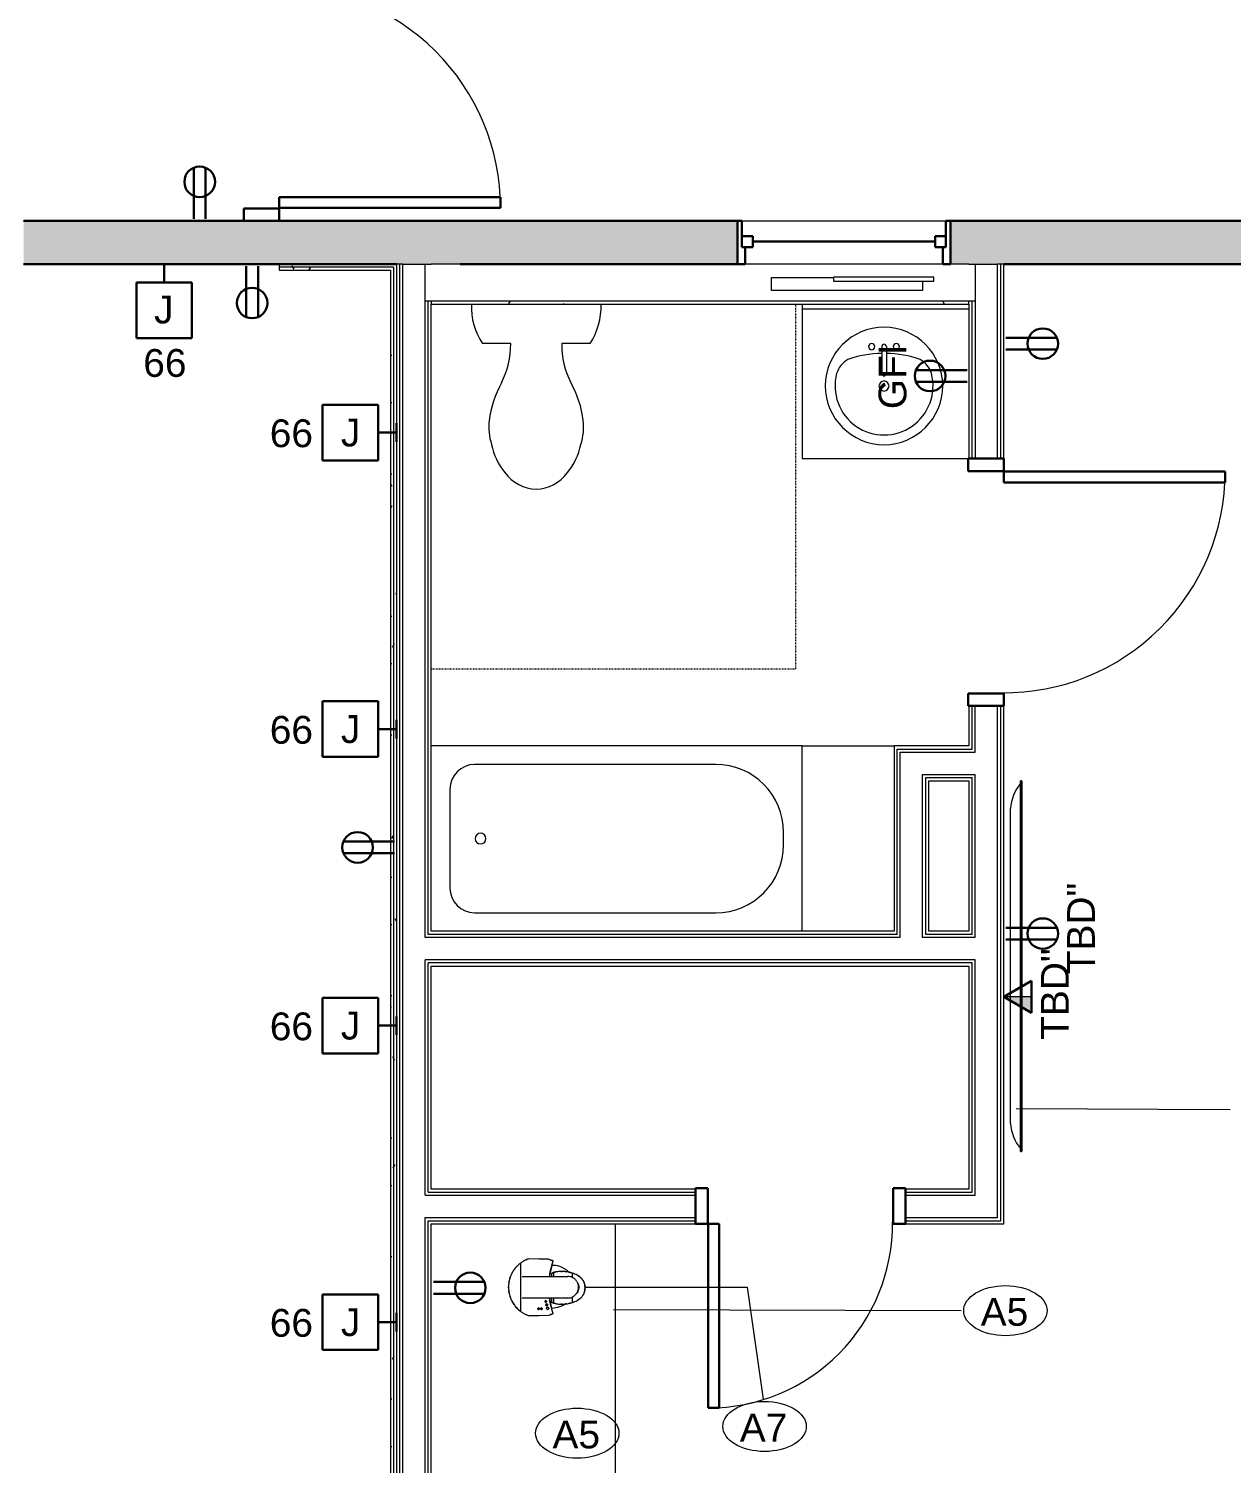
# Model space of a CAD drawing. Header units: inches. Extents: x -4688 to 1542, y -3558 to 978.
# Drawn here: x 782.9 to 977.5, y 162.4 to 394.6 of the extents above; entities that cross this region are included whole.
import ezdxf

# ---------------------------------------------------------------- set-up
doc = ezdxf.new("R2010")
doc.units = ezdxf.units.IN
doc.header["$MEASUREMENT"] = 0
doc.linetypes.add('Dash 1_8_', pattern=[0.25, 0.125, -0.125])
for name, color, linetype, lineweight in [('A-ANNO-NOTE', 131, 'Continuous', 40), ('A-DETL', 90, 'Continuous', 9), ('A-DOOR', 31, 'Continuous', 18), ('A-DOOR-FRAM', 31, 'Continuous', 30), ('A-GLAZ', 151, 'Continuous', 18), ('A-WALL', 113, 'Continuous', 18), ('A-WALL-PATT', 111, 'Continuous', 18), ('I-WALL', 2, 'Continuous', 18), ('P-SANR-FIXT', 6, 'Continuous', 9), ('Q-CASE', 31, 'Continuous', 9), ('Q-SPCQ', 91, 'Continuous', 9), ('Q-SPCQ-IDEN', 132, 'Continuous', 9)]:
    doc.layers.add(name, color=color, linetype=linetype, lineweight=lineweight)
doc.styles.add('Arial', font='arial.ttf', dxfattribs={"height": 4.5})
doc.styles.add('Swis721 Lt BT', font='swissl.ttf', dxfattribs={"height": 4.5})
pattern_1 = [(0, (0, 0), (15.36, 3.84), [0.634, -10.886, 0.634, -10.886, -61.44]), (0, (0, 0), (15.36, 3.84), [-23.04, 0.634, -22.406, 0.634, -10.886, -26.88]), (0, (0, 0), (15.36, 3.84), [-57.6, 0.634, -7.046, 0.634, -18.566]), (120, (5.76, 1.92), (-11.005538, 11.38215), [0.634, -10.886, 0.634, -10.886, -61.44]), (120, (5.76, 1.92), (-11.005538, 11.38215), [-23.04, 0.634, -22.406, 0.634, -10.886, -26.88]), (120, (5.76, 1.92), (-11.005538, 11.38215), [-57.6, 0.634, -7.046, 0.634, -18.566]), (240, (7.68, 9.6), (-4.354462, -15.22215), [0.634, -10.886, 0.634, -10.886, -61.44]), (240, (7.68, 9.6), (-4.354462, -15.22215), [-23.04, 0.634, -22.406, 0.634, -10.886, -26.88]), (240, (7.68, 9.6), (-4.354462, -15.22215), [-57.6, 0.634, -7.046, 0.634, -18.566])]

# ---------------------------------------------------------------- blocks, each defined once
blk = doc.blocks.new('Double Hung - 2_ 10_5_ x 48_-6653151-1st Floor Power _ Signal')
at = {"layer": 'A-GLAZ', "color": 8, "lineweight": 30}
for p, q in [((-16, 3.5), (-17.25, 3.5)), ((-16, 3.5), (-16, 0.75)), ((16, 3.5), (17.25, 3.5)), ((16, 0.75), (16, 3.5)), ((-16.5, 0.75), (-14.75, 0.75)), ((-16.5, -1), (-16.5, 0.75)), ((-16.5, 0.75), (-16, 0.75)), ((-16.5, 0.75), (-16.5, -3.5)), ((-14.75, -1), (-14.75, 0.75)), ((14.75, -1), (14.75, 0.75)), ((16.5, 0.75), (14.75, 0.75)), ((16, 0.75), (16.5, 0.75)), ((16.5, -1), (16.5, 0.75)), ((16.5, 0.75), (16.5, -3.5)), ((-16.5, -1), (-14.75, -1)), ((-14.75, -0.125), (14.75, -0.125)), ((16.5, -1), (14.75, -1)), ((-17.25, -3.5), (-16.5, -3.5)), ((17.25, -3.5), (16.5, -3.5))]:
    blk.add_line(p, q, dxfattribs=at)
blk = doc.blocks.new('Vanity Counter Top w Round Sink Hole - 24_ Depth-7683043-1st Floor Power _ Signal')
at = {"layer": 'Q-CASE'}
for p, q in [((-52.26, 0), (-52.26, -25)), ((-52.26, -0.75), (-25.26, -0.75)), ((-52.26, -25), (-25.26, -25))]:
    blk.add_line(p, q, dxfattribs=at)
blk = doc.blocks.new('ADA SINK - 19_ x 19_-7618995-1st Floor Power _ Signal')
at = {"layer": 'P-SANR-FIXT'}
for p, q in [((3.43, -9.73), (3.43, -5.36)), ((4.18, -9.73), (4.18, -5.36))]:
    blk.add_line(p, q, dxfattribs=at)
for centre, radius, start, end in [((3.81, -3.35), 9.5, 90, 270), ((3.81, -3.35), 9.5, 270, 90), ((3.81, -3.35), 7.93, 345.3071, 194.6929), ((3.81, -3.35), 0.812, 0, 180), ((3.81, -3.35), 0.812, 180, 0), ((0.05, -4.11), 4.12, 197.8096, 239.2073), ((3.81, -5.36), 0.375, 0, 180), ((7.56, -4.11), 4.12, 300.7927, 342.1904), ((3.81, 9.17), 17.81, 250.7914, 268.7933), ((1.81, -9.73), 0.5, 0, 180), ((3.81, 9.17), 17.81, 271.2067, 289.2086), ((5.81, -9.73), 0.5, 0, 180), ((1.81, -9.73), 0.5, 180, 0), ((3.81, -9.73), 0.375, 180, 0), ((5.81, -9.73), 0.5, 180, 0)]:
    blk.add_arc(centre, radius, start, end, dxfattribs=at)
blk = doc.blocks.new('Single Flush - D2 2_6_ X 8_-8252949-1st Floor Power _ Signal')
at = {"layer": 'A-DOOR', "lineweight": 30}
for p, q in [((13.15625, 32.625), (13.15625, 2.8125)), ((14.90625, 32.625), (13.15625, 32.625)), ((14.90625, 2.8125), (14.90625, 32.625)), ((13.15625, 2.8125), (14.90625, 2.8125))]:
    blk.add_line(p, q, dxfattribs=at)
at = {"layer": 'A-DOOR', "lineweight": 9}
blk.add_arc((14.90625, 2.8125), 29.8125, 90, 180.5, dxfattribs=at)
at = {"layer": 'A-DOOR-FRAM'}
for p, q in [((-17, -2.9375), (-17, 2.8125)), ((-17, 2.8125), (-15, 2.8125)), ((-15, -2.9375), (-15, 2.8125)), ((15.000004, -2.9375), (15.000004, 2.8125)), ((15.000004, 2.8125), (17.000004, 2.8125)), ((17.000004, -2.9375), (17.000004, 2.8125)), ((-17, -2.9375), (-15, -2.9375)), ((15.000004, -2.9375), (17.000004, -2.9375))]:
    blk.add_line(p, q, dxfattribs=at)
blk = doc.blocks.new('A-Flat_Screen_TV - OLED 65B6P 65_-4747238-1st Floor Power _ Signal')
at = {"layer": 'Q-SPCQ'}
for p, q in [((-30, 0.19), (30, 0.19)), ((-30, 0.19), (-30, 0)), ((30, 0), (-30, 0)), ((-29.94, 0), (-29.94, -0.06)), ((-25.5, 1.81), (25.5, 1.81)), ((29.94, -0.06), (29.94, 0)), ((30, 0), (30, 0.19)), ((29.94, -0.06), (-29.94, -0.06))]:
    blk.add_line(p, q, dxfattribs=at)
for centre, start, end in [((-24.9, -5.58), 94.6372, 128.9656), ((24.9, -5.58), 51.0344, 85.3628)]:
    blk.add_arc(centre, 7.41, start, end, dxfattribs=at)
blk = doc.blocks.new('Desk72 - Desk-7240560-1st Floor Power _ Signal')
at = {"layer": 'Q-CASE'}
for p, q in [((2247.02, 835.94), (2247.02, 806.12)), ((2247.02, 806.12), (2334.29, 806.12))]:
    blk.add_line(p, q, dxfattribs=at)
blk = doc.blocks.new('Mirror48 - Mirror-7339561-1st Floor Power _ Signal')
at = {"layer": 'Q-SPCQ'}
for p, q in [((-969.77, -1004.94), (-994.34, -1004.94)), ((-994.34, -1004.94), (-994.34, -1006.43)), ((-969.77, -1006.94), (-969.77, -1004.94)), ((-979.84, -1006.94), (-969.77, -1006.94))]:
    blk.add_line(p, q, dxfattribs=at)
blk = doc.blocks.new('Single Flush - D2 3_ X 8_-8252885-1st Floor Power _ Signal')
at = {"layer": 'A-DOOR', "lineweight": 30}
for p, q in [((16.15625, -2.8125), (17.90625, -2.8125)), ((16.15625, -38.625), (16.15625, -2.8125)), ((17.90625, -2.8125), (17.90625, -38.625)), ((17.90625, -38.625), (16.15625, -38.625))]:
    blk.add_line(p, q, dxfattribs=at)
at = {"layer": 'A-DOOR', "lineweight": 9}
blk.add_arc((17.90625, -2.8125), 35.8125, 179.5, 270, dxfattribs=at)
at = {"layer": 'A-DOOR-FRAM'}
for p, q in [((-20, 2.9375), (-20, -2.8125)), ((-20, 2.9375), (-18, 2.9375)), ((-18, 2.9375), (-18, -2.8125)), ((18.000004, 2.9375), (18.000004, -2.8125)), ((18.000004, 2.9375), (20.000004, 2.9375)), ((20.000004, 2.9375), (20.000004, -2.8125)), ((-20, -2.8125), (-18, -2.8125)), ((18.000004, -2.8125), (20.000004, -2.8125))]:
    blk.add_line(p, q, dxfattribs=at)
blk = doc.blocks.new('Keurig_Coffee_Maker_18764 - Keurig_Coffee_Maker_18764-V79-1st Floor Power _ Signal')
at = {"layer": 'Q-SPCQ'}
for p, q in [((-0.61, 4.75), (-0.53, 4.77)), ((-0.53, 4.77), (-0.61, 4.75)), ((-0.61, 4.75), (-0.53, 4.77)), ((-0.53, 4.77), (-0.61, 4.75)), ((-0.61, 4.75), (-0.53, 4.77)), ((-0.53, 4.77), (-0.61, 4.75)), ((-0.61, 4.75), (-0.6, 4.72)), ((-0.61, 4.75), (-0.6, 4.72)), ((-0.61, 4.75), (-0.6, 4.72)), ((-0.6, 4.72), (-0.52, 4.74)), ((-0.52, 4.74), (-0.6, 4.72)), ((-0.6, 4.72), (-0.52, 4.74)), ((-0.52, 4.74), (-0.6, 4.72)), ((-0.6, 4.72), (-0.52, 4.74)), ((-0.52, 4.74), (-0.6, 4.72)), ((-0.52, 4.74), (-0.53, 4.77)), ((-0.52, 4.74), (-0.53, 4.77)), ((-0.52, 4.74), (-0.53, 4.77)), ((-0.51, 4.78), (-0.43, 4.8)), ((-0.51, 4.78), (-0.51, 4.75)), ((-0.43, 4.77), (-0.51, 4.75)), ((-0.43, 4.8), (-0.36, 4.82)), ((-0.43, 4.77), (-0.43, 4.8)), ((-0.35, 4.79), (-0.43, 4.77)), ((-0.36, 4.82), (-0.35, 4.79)), ((-0.31, 4.83), (-0.11, 4.85)), ((-0.31, 4.83), (-0.3, 4.8)), ((-0.11, 4.82), (-0.3, 4.8)), ((-0.11, 4.85), (-0.11, 4.82)), ((-0.04, 4.86), (0.03, 4.85)), ((-0.04, 4.86), (-0.04, 4.82)), ((0.03, 4.82), (-0.04, 4.82)), ((0.03, 4.85), (0.13, 4.85)), ((0.13, 4.85), (0.03, 4.85)), ((0.03, 4.82), (0.03, 4.85)), ((0.03, 4.82), (0.12, 4.82)), ((0.12, 4.82), (0.03, 4.82)), ((0.13, 4.85), (0.12, 4.82)), ((0.2, 4.81), (0.12, 4.82)), ((0.13, 4.85), (0.2, 4.84)), ((0.2, 4.84), (0.2, 4.81)), ((0.27, 4.8), (0.28, 4.83)), ((0.3, 4.8), (0.27, 4.8)), ((0.28, 4.83), (0.44, 4.8)), ((0.43, 4.77), (0.34, 4.79)), ((0.49, 4.75), (0.43, 4.77)), ((0.44, 4.8), (0.5, 4.78)), ((0.44, 4.8), (0.44, 4.8)), ((0.44, 4.8), (0.44, 4.8)), ((0.45, 4.8), (0.44, 4.77)), ((0.47, 4.79), (0.46, 4.76)), ((0.52, 4.75), (0.46, 4.76)), ((0.46, 4.76), (0.49, 4.75)), ((0.5, 4.78), (0.47, 4.79)), ((0.47, 4.79), (0.52, 4.78)), ((0.49, 4.75), (0.5, 4.78)), ((0.5, 4.78), (0.49, 4.75)), ((0.5, 4.78), (0.49, 4.75)), ((0.49, 4.75), (0.49, 4.75)), ((0.5, 4.75), (0.51, 4.78)), ((0.5, 4.78), (0.5, 4.78)), ((0.52, 4.78), (0.52, 4.75)), ((0.58, 4.76), (0.57, 4.73)), ((0.64, 4.7), (0.57, 4.73)), ((0.58, 4.76), (0.65, 4.73)), ((0.64, 4.7), (0.65, 4.73)), ((0.71, 4.71), (0.7, 4.68)), ((0.74, 4.66), (0.7, 4.68)), ((0.7, 4.68), (0.74, 4.66)), ((0.75, 4.69), (0.71, 4.71)), ((0.71, 4.71), (0.76, 4.68)), ((0.89, 4.58), (0.74, 4.66)), ((0.76, 4.68), (0.9, 4.61)), ((-1.56, 3.82), (-2.29, 3.82)), ((-1.75, -4.31), (-1.75, 3.08)), ((0.91, 4.61), (0.89, 4.58)), ((0.9, 4.61), (0.89, 4.58)), ((2.47, 3.82), (1.56, 3.82)), ((1.75, 3.08), (1.75, -4.31)), ((-2.38, 0.79), (-1.75, 0.79)), ((-2.24, 0.47), (-1.75, 0.47)), ((1.75, 0.79), (2.56, 0.79)), ((1.75, 0.47), (2.42, 0.47)), ((-3.9, -4.57), (3.9, -4.57)), ((0, -6.52), (-0.05, -6.52)), ((0, -6.52), (-0.05, -6.52)), ((2.55, -5.79), (2.53, -5.79))]:
    blk.add_line(p, q, dxfattribs=at)
at = {"layer": 'Q-SPCQ', "flags": 128}
for points in [[(-4.52, -0.02), (-4.56, -1.59), (-4.6, -3.21)], [(4.6, -3.21), (4.56, -1.59), (4.52, -0.02)]]:
    blk.add_lwpolyline(points, dxfattribs=at)
at = {"layer": 'Q-SPCQ'}
for centre, radius, start, end in [((-0.11, 0.74), 3.42, 133.2151, 162.0251), ((-0.11, 0.74), 3.42, 17.9749, 33.9816), ((0, 12.51), 12.51, 252.7803, 257.1927), ((-0.11, 0.74), 3.42, 162.0251, 183.9632), ((0, 12.51), 12.51, 253.7595, 261.925), ((0, 12.51), 12.51, 259.0261, 261.9487), ((0, 12.51), 12.51, 278.0789, 285.4279), ((-1.51, 0.29), 4.88, 2.0734, 17.9749), ((3.4, -0.17), 0.187, 90, 270), ((3.4, -0.17), 0.187, 270, 90), ((2.3, -0.48), 0.125, 90, 270), ((2.3, -0.48), 0.125, 270, 90), ((2.84, -0.34), 0.156, 90, 270), ((2.84, -0.34), 0.156, 270, 90), ((3.48, -1.19), 0.125, 90, 270), ((3.48, -1.64), 0.125, 90, 270), ((3.48, -1.19), 0.125, 270, 90), ((3.48, -1.64), 0.125, 270, 90), ((-0.02, -1.68), 4.83, 219.3983, 221.0457), ((-0.02, -1.68), 4.83, 228.1639, 230.5343), ((-0.02, -1.68), 4.83, 239.6592, 240.0724)]:
    blk.add_arc(centre, radius, start, end, dxfattribs=at)
for points, knots in [([(2.14, 4.62), (2.07, 4.77), (1.89, 5.05), (1.52, 5.4), (1.09, 5.67), (0.61, 5.84), (0.09, 5.9), (-0.42, 5.84), (-0.91, 5.67), (-1.27, 5.44), (-1.52, 5.22), (-1.75, 4.98), (-1.88, 4.77), (-1.96, 4.62)], [0, 0, 0, 0, 0.1, 0.2, 0.3, 0.4, 0.5, 0.6, 0.7, 0.8, 0.85, 0.9, 1, 1, 1, 1]), ([(-1.9, 4.72), (-1.84, 4.83), (-1.7, 5.03), (-1.51, 5.23), (-1.4, 5.33), (-1.37, 5.35)], [0, 0, 0, 0, 0.3333333, 0.6666667, 0.7485665, 0.7485665, 0.7485665, 0.7485665]), ([(1.75, 3.08), (1.75, 3.18), (1.73, 3.38), (1.66, 3.67), (1.55, 3.9), (1.45, 4.07), (1.36, 4.19), (1.26, 4.3), (1.14, 4.4), (1.02, 4.5), (0.9, 4.58), (0.76, 4.65), (0.62, 4.72), (0.47, 4.77), (0.3, 4.8), (0.12, 4.83), (-0.08, 4.83), (-0.28, 4.81), (-0.47, 4.77), (-0.65, 4.7), (-0.83, 4.62), (-0.99, 4.52), (-1.15, 4.4), (-1.28, 4.27), (-1.4, 4.13), (-1.51, 3.97), (-1.62, 3.75), (-1.72, 3.46), (-1.75, 3.21), (-1.75, 3.08)], [0, 0, 0, 0, 0.055556, 0.111111, 0.166667, 0.194444, 0.222222, 0.25, 0.277778, 0.305556, 0.333333, 0.361111, 0.388889, 0.416667, 0.444444, 0.479167, 0.513889, 0.548611, 0.583333, 0.618056, 0.652778, 0.6875, 0.722222, 0.756944, 0.791667, 0.826389, 0.861111, 0.930556, 1, 1, 1, 1]), ([(-0.84, 5.68), (-0.81, 5.69), (-0.71, 5.73), (-0.61, 5.77), (-0.54, 5.79)], [0.1340386, 0.1340386, 0.1340386, 0.1340386, 0.1666667, 0.256932, 0.256932, 0.256932, 0.256932]), ([(-0.38, 5.83), (-0.37, 5.83), (-0.07, 5.89), (0.25, 5.88), (0.55, 5.83), (0.57, 5.83)], [0.3167664, 0.3167664, 0.3167664, 0.3167664, 0.3333333, 0.6666667, 0.6830273, 0.6830273, 0.6830273, 0.6830273]), ([(0.72, 5.79), (0.8, 5.77), (0.9, 5.74), (1, 5.69), (1.02, 5.68)], [0.7426327, 0.7426327, 0.7426327, 0.7426327, 0.8333333, 0.8657703, 0.8657703, 0.8657703, 0.8657703]), ([(1.56, 5.35), (1.58, 5.33), (1.69, 5.23), (1.89, 5.03), (2.02, 4.83), (2.09, 4.72)], [0.2509667, 0.2509667, 0.2509667, 0.2509667, 0.3333333, 0.6666667, 1, 1, 1, 1]), ([(-2.54, 2.59), (-2.54, 2.6), (-2.53, 2.69), (-2.52, 2.78), (-2.51, 2.86)], [0.38887206, 0.38887206, 0.38887206, 0.38887206, 0.4, 0.46606846, 0.46606846, 0.46606846, 0.46606846]), ([(2.39, 4.05), (2.4, 4.03), (2.42, 3.98), (2.43, 3.94), (2.44, 3.93)], [0.17849533, 0.17849533, 0.17849533, 0.17849533, 0.2, 0.21629659, 0.21629659, 0.21629659, 0.21629659]), ([(2.56, 3.52), (2.58, 3.45), (2.6, 3.36), (2.62, 3.27), (2.62, 3.26)], [0.3370694, 0.3370694, 0.3370694, 0.3370694, 0.4, 0.41654848, 0.41654848, 0.41654848, 0.41654848]), ([(-1.75, 0.12), (-1.82, 0.13), (-2.22, 0.19), (-2.62, 0.27), (-2.94, 0.35)], [0.7961311, 0.7961311, 0.7961311, 0.7961311, 0.8333333, 1, 1, 1, 1]), ([(-2.33, 0.67), (-2.34, 0.68), (-2.34, 0.7), (-2.36, 0.74), (-2.38, 0.79), (-2.39, 0.83), (-2.4, 0.85)], [0.8338778, 0.8338778, 0.8338778, 0.8338778, 0.8611111, 0.8888889, 0.9444444, 1, 1, 1, 1]), ([(-2.38, 0.79), (-2.37, 0.77), (-2.36, 0.73), (-2.34, 0.68), (-2.32, 0.65), (-2.31, 0.62), (-2.3, 0.6), (-2.29, 0.58), (-2.28, 0.56), (-2.27, 0.54), (-2.26, 0.52), (-2.26, 0.51), (-2.25, 0.49), (-2.24, 0.48), (-2.24, 0.47), (-2.24, 0.47), (-2.24, 0.47)], [0, 0, 0, 0, 0.0555556, 0.1111111, 0.1388889, 0.1666667, 0.1944444, 0.2222222, 0.25, 0.2777778, 0.3055556, 0.3333333, 0.3611111, 0.3888889, 0.4444444, 0.4737946, 0.4737946, 0.4737946, 0.4737946]), ([(2.94, 0.35), (2.62, 0.27), (2.22, 0.19), (1.82, 0.13), (1.75, 0.12)], [0, 0, 0, 0, 0.1666667, 0.2038782, 0.2038782, 0.2038782, 0.2038782]), ([(1.86, 0.14), (1.93, 0.15), (2.29, 0.21), (2.65, 0.28), (2.94, 0.35)], [0.8149744, 0.8149744, 0.8149744, 0.8149744, 0.85, 1, 1, 1, 1]), ([(2.42, 0.47), (2.42, 0.47), (2.42, 0.47), (2.43, 0.48), (2.43, 0.49), (2.44, 0.51), (2.45, 0.53), (2.46, 0.55), (2.47, 0.57), (2.48, 0.58), (2.48, 0.6), (2.49, 0.62), (2.51, 0.66), (2.53, 0.72), (2.55, 0.76), (2.56, 0.79)], [0.5262054, 0.5262054, 0.5262054, 0.5262054, 0.5555556, 0.6111111, 0.6388889, 0.6666667, 0.7083333, 0.75, 0.7708333, 0.78125, 0.7916667, 0.8333333, 0.875, 0.9166667, 1, 1, 1, 1]), ([(2.58, 0.85), (2.58, 0.83), (2.56, 0.79), (2.54, 0.74), (2.53, 0.7), (2.52, 0.68), (2.52, 0.67)], [0, 0, 0, 0, 0.0555556, 0.1111111, 0.1388889, 0.1661222, 0.1661222, 0.1661222, 0.1661222]), ([(3.33, 0.01), (3.34, 0.01), (3.36, 0.02), (3.38, 0.02), (3.4, 0.02)], [0.8888889, 0.8888889, 0.8888889, 0.8888889, 0.9305556, 1, 1, 1, 1]), ([(3.4, 0.02), (3.41, 0.02), (3.42, 0.02), (3.44, 0.01), (3.44, 0.01)], [0, 0, 0, 0, 0.05555556, 0.07172864, 0.07172864, 0.07172864, 0.07172864]), ([(2.3, -0.6), (2.3, -0.6), (2.28, -0.6), (2.26, -0.6), (2.24, -0.59), (2.23, -0.58), (2.22, -0.57), (2.21, -0.56), (2.19, -0.53), (2.18, -0.5), (2.18, -0.46), (2.19, -0.42), (2.2, -0.4), (2.22, -0.39), (2.23, -0.38), (2.26, -0.36), (2.28, -0.35), (2.3, -0.35)], [0, 0, 0, 0, 0.055556, 0.111111, 0.166667, 0.194444, 0.222222, 0.277778, 0.333333, 0.444444, 0.583333, 0.652778, 0.722222, 0.756944, 0.791667, 0.861111, 1, 1, 1, 1]), ([(2.3, -0.35), (2.31, -0.35), (2.32, -0.36), (2.34, -0.36), (2.35, -0.36), (2.36, -0.37), (2.38, -0.38), (2.39, -0.39), (2.4, -0.4), (2.42, -0.42), (2.43, -0.46), (2.43, -0.5), (2.42, -0.54), (2.4, -0.55), (2.39, -0.57), (2.38, -0.58), (2.35, -0.6), (2.32, -0.6), (2.3, -0.6)], [0, 0, 0, 0, 0.055556, 0.083333, 0.111111, 0.166667, 0.194444, 0.222222, 0.277778, 0.333333, 0.444444, 0.583333, 0.652778, 0.722222, 0.756944, 0.791667, 0.861111, 1, 1, 1, 1]), ([(2.74, -0.45), (2.73, -0.45), (2.72, -0.43), (2.7, -0.4), (2.68, -0.36), (2.69, -0.31), (2.7, -0.26), (2.72, -0.24), (2.73, -0.22), (2.74, -0.21), (2.76, -0.2), (2.77, -0.2), (2.78, -0.19), (2.79, -0.19)], [0.2222222, 0.2222222, 0.2222222, 0.2222222, 0.2777778, 0.3333333, 0.4444444, 0.5833333, 0.6527778, 0.7222222, 0.7569444, 0.7916667, 0.8263889, 0.8611111, 0.8888889, 0.8888889, 0.8888889, 0.8888889]), ([(2.85, -0.18), (2.86, -0.18), (2.87, -0.18), (2.88, -0.18), (2.9, -0.19), (2.92, -0.2), (2.93, -0.21), (2.94, -0.21), (2.94, -0.22)], [0.0134014, 0.0134014, 0.0134014, 0.0134014, 0.0555556, 0.0833333, 0.1111111, 0.1666667, 0.1944444, 0.2222222, 0.2222222, 0.2222222, 0.2222222]), ([(2.98, -0.26), (2.99, -0.27), (3, -0.31), (3, -0.36), (2.98, -0.41), (2.97, -0.43), (2.95, -0.45), (2.94, -0.46), (2.93, -0.47), (2.9, -0.48), (2.87, -0.49), (2.85, -0.49)], [0.3333333, 0.3333333, 0.3333333, 0.3333333, 0.4444444, 0.5833333, 0.6527778, 0.7222222, 0.7569444, 0.7916667, 0.8263889, 0.8611111, 0.9866007, 0.9866007, 0.9866007, 0.9866007]), ([(3.21, -0.14), (3.21, -0.13), (3.22, -0.11), (3.22, -0.09), (3.23, -0.08), (3.23, -0.08)], [0.5555556, 0.5555556, 0.5555556, 0.5555556, 0.5833333, 0.6527778, 0.6666667, 0.6666667, 0.6666667, 0.6666667]), ([(3.27, -0.31), (3.27, -0.3), (3.25, -0.29), (3.23, -0.25), (3.21, -0.21), (3.21, -0.18), (3.21, -0.17)], [0.2222222, 0.2222222, 0.2222222, 0.2222222, 0.2777778, 0.3333333, 0.4444444, 0.4882459, 0.4882459, 0.4882459, 0.4882459]), ([(3.4, -0.36), (3.39, -0.36), (3.37, -0.35), (3.35, -0.35), (3.34, -0.35), (3.33, -0.34)], [0, 0, 0, 0, 0.0555556, 0.0833333, 0.1111111, 0.1111111, 0.1111111, 0.1111111]), ([(3.48, -1.31), (3.47, -1.31), (3.46, -1.31), (3.44, -1.31), (3.42, -1.3), (3.4, -1.28), (3.39, -1.27), (3.37, -1.24), (3.36, -1.21), (3.36, -1.16), (3.37, -1.13), (3.38, -1.11), (3.39, -1.1), (3.41, -1.09), (3.44, -1.07), (3.46, -1.06), (3.48, -1.06)], [0, 0, 0, 0, 0.055556, 0.111111, 0.166667, 0.222222, 0.277778, 0.333333, 0.444444, 0.583333, 0.652778, 0.722222, 0.756944, 0.791667, 0.861111, 1, 1, 1, 1]), ([(3.36, -1.66), (3.36, -1.64), (3.36, -1.61), (3.37, -1.58), (3.39, -1.56), (3.4, -1.54), (3.44, -1.52), (3.46, -1.51), (3.48, -1.51)], [0.4444444, 0.4444444, 0.4444444, 0.4444444, 0.5833333, 0.6527778, 0.7222222, 0.7916667, 0.8611111, 1, 1, 1, 1]), ([(3.48, -1.06), (3.49, -1.06), (3.51, -1.06), (3.53, -1.07), (3.55, -1.08), (3.56, -1.09), (3.58, -1.11), (3.6, -1.13), (3.61, -1.17), (3.61, -1.19), (3.61, -1.21)], [0, 0, 0, 0, 0.0555556, 0.1111111, 0.1666667, 0.2222222, 0.2777778, 0.3333333, 0.4444444, 0.5555556, 0.5555556, 0.5555556, 0.5555556]), ([(3.59, -1.25), (3.59, -1.26), (3.58, -1.27), (3.56, -1.29), (3.53, -1.31), (3.5, -1.31), (3.48, -1.31)], [0.6666667, 0.6666667, 0.6666667, 0.6666667, 0.7222222, 0.7916667, 0.8611111, 1, 1, 1, 1]), ([(3.48, -1.51), (3.49, -1.51), (3.51, -1.51), (3.53, -1.52), (3.55, -1.53), (3.56, -1.54), (3.58, -1.56), (3.6, -1.58), (3.61, -1.61), (3.61, -1.64), (3.61, -1.66)], [0, 0, 0, 0, 0.0555556, 0.1111111, 0.1666667, 0.2222222, 0.2777778, 0.3333333, 0.4444444, 0.5555556, 0.5555556, 0.5555556, 0.5555556]), ([(3.59, -1.7), (3.59, -1.7), (3.58, -1.72), (3.56, -1.73), (3.53, -1.75), (3.5, -1.76), (3.48, -1.76)], [0.6666667, 0.6666667, 0.6666667, 0.6666667, 0.7222222, 0.7916667, 0.8611111, 1, 1, 1, 1]), ([(3.5, -0.01), (3.5, -0.01), (3.51, -0.02), (3.53, -0.03), (3.54, -0.05), (3.57, -0.09), (3.59, -0.14), (3.59, -0.18), (3.58, -0.2)], [0.1737723, 0.1737723, 0.1737723, 0.1737723, 0.1944444, 0.2222222, 0.2777778, 0.3333333, 0.4444444, 0.5555556, 0.5555556, 0.5555556, 0.5555556]), ([(3.58, -0.23), (3.57, -0.24), (3.56, -0.26), (3.55, -0.28), (3.53, -0.3), (3.52, -0.31), (3.52, -0.31)], [0.6069174, 0.6069174, 0.6069174, 0.6069174, 0.6527778, 0.7222222, 0.7569444, 0.7777778, 0.7777778, 0.7777778, 0.7777778]), ([(-4.28, -3.96), (-4.26, -4), (-4.23, -4.06), (-4.2, -4.11), (-4.2, -4.12)], [0.3713401, 0.3713401, 0.3713401, 0.3713401, 0.5, 0.5248828, 0.5248828, 0.5248828, 0.5248828]), ([(-4.2, -4.12), (-4.2, -4.11), (-4.23, -4.06), (-4.26, -4), (-4.28, -3.96)], [0.4751172, 0.4751172, 0.4751172, 0.4751172, 0.5, 0.6286599, 0.6286599, 0.6286599, 0.6286599]), ([(-3.9, -4.57), (-3.77, -4.75), (-3.49, -5.07), (-3.02, -5.49), (-2.6, -5.78), (-2.29, -5.96), (-2.11, -6.05), (-1.94, -6.12), (-1.75, -6.2), (-1.57, -6.27), (-1.44, -6.31), (-1.36, -6.33), (-1.24, -6.36), (-1.07, -6.41), (-0.88, -6.44), (-0.76, -6.46), (-0.68, -6.47), (-0.53, -6.49), (-0.32, -6.51), (-0.14, -6.52), (-0.05, -6.52)], [0, 0, 0, 0, 0.142857, 0.285714, 0.428571, 0.5, 0.535714, 0.571429, 0.625, 0.678571, 0.705357, 0.71875, 0.732143, 0.785714, 0.839286, 0.852679, 0.866071, 0.892857, 0.946429, 1, 1, 1, 1]), ([(3.85, -4.63), (3.84, -4.65), (3.75, -4.77), (3.65, -4.88), (3.56, -4.97)], [0.3739159, 0.3739159, 0.3739159, 0.3739159, 0.4, 0.5097654, 0.5097654, 0.5097654, 0.5097654]), ([(-3.44, -5.1), (-3.43, -5.11), (-3.38, -5.16), (-3.33, -5.21), (-3.29, -5.25)], [0.23427003, 0.23427003, 0.23427003, 0.23427003, 0.25, 0.30481789, 0.30481789, 0.30481789, 0.30481789]), ([(-3.29, -5.25), (-3.33, -5.21), (-3.38, -5.16), (-3.43, -5.11), (-3.44, -5.1)], [0.79638486, 0.79638486, 0.79638486, 0.79638486, 0.83333333, 0.8435005, 0.8435005, 0.8435005, 0.8435005]), ([(-2.72, -5.7), (-2.76, -5.67), (-2.83, -5.62), (-2.89, -5.58), (-2.92, -5.56)], [0.63255371, 0.63255371, 0.63255371, 0.63255371, 0.66666667, 0.68782663, 0.68782663, 0.68782663, 0.68782663]), ([(-2.91, -5.56), (-2.89, -5.58), (-2.82, -5.63), (-2.75, -5.68), (-2.71, -5.7)], [0.46748557, 0.46748557, 0.46748557, 0.46748557, 0.5, 0.54988363, 0.54988363, 0.54988363, 0.54988363]), ([(-2.32, -5.94), (-2.28, -5.96), (-2.2, -6), (-2.13, -6.03), (-2.1, -6.05)], [0.7023309, 0.7023309, 0.7023309, 0.7023309, 0.75, 0.78527969, 0.78527969, 0.78527969, 0.78527969]), ([(-1.45, -6.3), (-1.48, -6.29), (-1.55, -6.27), (-1.62, -6.25), (-1.68, -6.23)], [0.3190358, 0.3190358, 0.3190358, 0.3190358, 0.33333333, 0.37139588, 0.37139588, 0.37139588, 0.37139588]), ([(-0.77, -6.46), (-0.78, -6.46), (-0.84, -6.45), (-0.9, -6.44), (-0.95, -6.43)], [0.1610836, 0.1610836, 0.1610836, 0.1610836, 0.16666667, 0.2032532, 0.2032532, 0.2032532, 0.2032532]), ([(0, -6.52), (0.09, -6.52), (0.26, -6.51), (0.47, -6.49), (0.63, -6.47), (0.76, -6.45), (0.88, -6.43), (1.02, -6.4), (1.17, -6.37), (1.31, -6.33), (1.42, -6.3), (1.53, -6.26), (1.67, -6.21), (1.83, -6.15), (2.04, -6.06), (2.19, -5.98), (2.29, -5.93)], [0, 0, 0, 0, 0.1, 0.2, 0.25, 0.3, 0.35, 0.4, 0.475, 0.55, 0.5875, 0.625, 0.7, 0.775, 0.85, 1, 1, 1, 1]), ([(0.71, -6.46), (0.74, -6.46), (0.79, -6.45), (0.84, -6.44), (0.86, -6.44)], [0.29875922, 0.29875922, 0.29875922, 0.29875922, 0.33333333, 0.3619925, 0.3619925, 0.3619925, 0.3619925]), ([(0.86, -6.44), (0.84, -6.44), (0.79, -6.45), (0.74, -6.46), (0.71, -6.46)], [0.6380075, 0.6380075, 0.6380075, 0.6380075, 0.66666667, 0.70124078, 0.70124078, 0.70124078, 0.70124078]), ([(1.52, -6.26), (1.54, -6.26), (1.57, -6.25), (1.6, -6.23), (1.62, -6.23)], [0.65060949, 0.65060949, 0.65060949, 0.65060949, 0.66666667, 0.69577662, 0.69577662, 0.69577662, 0.69577662]), ([(1.62, -6.23), (1.6, -6.23), (1.57, -6.25), (1.54, -6.26), (1.52, -6.26)], [0.30422338, 0.30422338, 0.30422338, 0.30422338, 0.33333333, 0.34939051, 0.34939051, 0.34939051, 0.34939051]), ([(2.29, -5.93), (2.48, -5.83), (2.67, -5.72), (2.85, -5.59), (2.85, -5.59)], [0, 0, 0, 0, 0.2, 0.2001565, 0.2001565, 0.2001565, 0.2001565]), ([(2.85, -5.59), (2.8, -5.62), (2.62, -5.75), (2.43, -5.85), (2.29, -5.93)], [0.7998435, 0.7998435, 0.7998435, 0.7998435, 0.85, 1, 1, 1, 1]), ([(3.04, -5.45), (3.15, -5.37), (3.27, -5.27), (3.38, -5.16), (3.39, -5.15)], [0.2716855, 0.2716855, 0.2716855, 0.2716855, 0.4, 0.414526, 0.414526, 0.414526, 0.414526]), ([(3.39, -5.15), (3.3, -5.23), (3.18, -5.34), (3.06, -5.44), (3.04, -5.45)], [0.585474, 0.585474, 0.585474, 0.585474, 0.7, 0.7283145, 0.7283145, 0.7283145, 0.7283145])]:
    blk.add_open_spline(points, degree=3, knots=knots, dxfattribs=at)
for points in [[(-1.96, 4.62), (-1.95, 4.63), (-1.93, 4.67), (-1.91, 4.71), (-1.9, 4.72)], [(-1.27, 5.43), (-1.23, 5.46), (-1.19, 5.49), (-1.15, 5.51)], [(-1.15, 5.51), (-1.1, 5.54), (-1.05, 5.57), (-1, 5.6)], [(1.19, 5.6), (1.24, 5.57), (1.28, 5.54), (1.33, 5.51)], [(1.33, 5.51), (1.37, 5.49), (1.41, 5.46), (1.45, 5.43)], [(2.09, 4.72), (2.1, 4.71), (2.12, 4.67), (2.13, 4.63), (2.14, 4.62)], [(-2.29, 3.82), (-2.36, 3.62), (-2.46, 3.2), (-2.56, 2.55), (-2.57, 1.89), (-2.53, 1.46), (-2.49, 1.24)], [(-2.44, 3.26), (-2.42, 3.35), (-2.4, 3.44), (-2.38, 3.53)], [(-1.96, 4.62), (-2.02, 4.49), (-2.14, 4.23), (-2.24, 3.96), (-2.29, 3.82)], [(-2.25, 3.92), (-2.24, 3.97), (-2.22, 4.01), (-2.21, 4.05)], [(2.47, 3.82), (2.43, 3.96), (2.33, 4.23), (2.21, 4.49), (2.14, 4.62)], [(2.68, 1.24), (2.71, 1.46), (2.75, 1.89), (2.74, 2.55), (2.65, 3.2), (2.54, 3.62), (2.47, 3.82)], [(2.69, 2.85), (2.71, 2.77), (2.72, 2.68), (2.73, 2.59)], [(-4.23, 0.74), (-4.29, 0.61), (-4.39, 0.36), (-4.48, 0.11), (-4.52, -0.02)], [(-4.23, 0.74), (-4.27, 0.65), (-4.34, 0.48), (-4.41, 0.31), (-4.44, 0.22)], [(-4.44, 0.22), (-4.41, 0.31), (-4.34, 0.48), (-4.27, 0.65), (-4.23, 0.74)], [(-2.94, 0.35), (-3.15, 0.4), (-3.59, 0.52), (-4.02, 0.66), (-4.23, 0.74)], [(-2.94, 0.35), (-2.58, 0.26), (-2.22, 0.19), (-1.86, 0.14)], [(-2.56, 1.93), (-2.56, 2), (-2.56, 2.07), (-2.56, 2.15)], [(-2.49, 1.24), (-2.48, 1.17), (-2.45, 1.01), (-2.4, 0.86), (-2.38, 0.79)], [(-2.4, 0.85), (-2.42, 0.92), (-2.44, 0.98), (-2.45, 1.05)], [(-1.81, 0.13), (-1.9, 0.14), (-1.98, 0.16), (-2.07, 0.17)], [(2.94, 0.35), (2.59, 0.27), (2.25, 0.2), (1.9, 0.15)], [(2.56, 0.79), (2.59, 0.86), (2.63, 1.01), (2.67, 1.17), (2.68, 1.24)], [(2.64, 1.05), (2.62, 0.98), (2.6, 0.92), (2.58, 0.85)], [(2.74, 2.15), (2.75, 2.08), (2.74, 2), (2.74, 1.93)], [(4.23, 0.74), (4.02, 0.66), (3.59, 0.52), (3.15, 0.4), (2.94, 0.35)], [(4.44, 0.22), (4.41, 0.31), (4.34, 0.48), (4.27, 0.65), (4.23, 0.74)], [(4.52, -0.02), (4.48, 0.11), (4.39, 0.36), (4.29, 0.61), (4.23, 0.74)], [(4.23, 0.74), (4.27, 0.65), (4.34, 0.48), (4.41, 0.31), (4.44, 0.22)], [(3.46, -0.34), (3.44, -0.35), (3.42, -0.36), (3.4, -0.36)], [(3.48, -1.76), (3.47, -1.76), (3.46, -1.76), (3.44, -1.75), (3.42, -1.74), (3.41, -1.74), (3.4, -1.73)], [(-4.6, -3.21), (-4.55, -3.38), (-4.43, -3.69), (-4.19, -4.15), (-4, -4.43), (-3.9, -4.57)], [(-4.47, -3.57), (-4.46, -3.59), (-4.45, -3.61), (-4.44, -3.63)], [(-4.44, -3.63), (-4.45, -3.61), (-4.46, -3.59), (-4.47, -3.57)], [(2.29, -5.93), (2.49, -5.82), (2.89, -5.58), (3.43, -5.13), (3.75, -4.77), (3.9, -4.57)], [(3.57, -4.97), (3.67, -4.86), (3.76, -4.75), (3.85, -4.63)], [(3.9, -4.57), (4, -4.43), (4.19, -4.15), (4.43, -3.69), (4.55, -3.38), (4.6, -3.21)], [(4.45, -3.62), (4.45, -3.61), (4.46, -3.59), (4.47, -3.57)], [(4.47, -3.57), (4.46, -3.59), (4.45, -3.61), (4.45, -3.62)], [(-2.1, -6.05), (-2.18, -6.01), (-2.25, -5.97), (-2.33, -5.93)], [(-1.66, -6.23), (-1.61, -6.25), (-1.55, -6.27), (-1.5, -6.29)], [(-1.5, -6.29), (-1.48, -6.29), (-1.46, -6.3), (-1.45, -6.3)], [(-0.94, -6.43), (-0.89, -6.44), (-0.84, -6.45), (-0.78, -6.46)], [(0, -6.52), (0.03, -6.52), (0.05, -6.52), (0.08, -6.52)], [(0.08, -6.52), (0.05, -6.52), (0.03, -6.52), (0, -6.52)]]:
    blk.add_open_spline(points, degree=3, dxfattribs=at)
blk = doc.blocks.new('P8 - Tub-Rectangular-3D-7623825-1st Floor Power _ Signal')
at = {"layer": 'P-SANR-FIXT'}
for p, q in [((16.28, 32.81), (-43.72, 32.81)), ((16.28, 2.81), (16.28, 32.81)), ((2.28, 29.81), (-36.72, 29.81)), ((-40.72, 25.81), (-40.72, 9.81)), ((13.28, 16.81), (13.28, 18.81)), ((-36.72, 5.81), (2.28, 5.81))]:
    blk.add_line(p, q, dxfattribs=at)
for centre, radius, start, end in [((-36.72, 25.81), 4, 90, 180), ((2.28, 18.81), 11, 360, 90), ((-35.77, 17.81), 0.875, 90, 270), ((-35.77, 17.81), 0.875, 270, 90), ((2.28, 16.81), 11, 270, 0), ((-36.72, 9.81), 4, 180, 270)]:
    blk.add_arc(centre, radius, start, end, dxfattribs=at)
blk = doc.blocks.new('ADA TOILET - Floor Mount 2-V108-1st Floor Power _ Signal')
at = {"layer": 'P-SANR-FIXT', "linetype": 'Dash 1_8_'}
for p, q in [((16.96, 60.94), (-42, 60.94)), ((-42, 60.94), (-42, 1.94))]:
    blk.add_line(p, q, dxfattribs=at)
at = {"layer": 'P-SANR-FIXT'}
for p, q in [((-8.7, 8.31), (-4.13, 8.31)), ((4.13, 8.31), (8.7, 8.31))]:
    blk.add_line(p, q, dxfattribs=at)
for centre, radius, start, end in [((0.18, 25.42), 6.45, 91.5969, 144.1622), ((-0.18, 25.42), 6.45, 35.8378, 88.4031), ((2.68, 22.72), 10.08, 140.0681, 169.0843), ((-2.68, 22.72), 10.08, 10.9157, 39.9319), ((0.88, 21.86), 8.56, 161.1064, 187.2133), ((-0.88, 21.86), 8.56, 352.7867, 18.8936), ((9.41, 22.94), 17.16, 187.2133, 208.7603), ((-9.41, 22.94), 17.16, 331.2397, 352.7867), ((-17.85, 8.46), 13.72, 359.3911, 27.0003), ((17.85, 8.46), 13.72, 152.9997, 180.6089), ((0.69, 2.25), 11.19, 147.1473, 181.5657), ((-0.69, 2.25), 11.19, 358.4343, 32.8527)]:
    blk.add_arc(centre, radius, start, end, dxfattribs=at)
blk = doc.blocks.new('Single Flush - D2 3_ X 8_-8252890-1st Floor Power _ Signal')
at = {"layer": 'A-DOOR', "lineweight": 30}
for p, q in [((16.15625, 38.625), (16.15625, 2.8125)), ((17.90625, 38.625), (16.15625, 38.625)), ((17.90625, 2.8125), (17.90625, 38.625)), ((16.15625, 2.8125), (17.90625, 2.8125))]:
    blk.add_line(p, q, dxfattribs=at)
at = {"layer": 'A-DOOR', "lineweight": 9}
blk.add_arc((17.90625, 2.8125), 35.8125, 90, 180.5, dxfattribs=at)
at = {"layer": 'A-DOOR-FRAM'}
for p, q in [((-20, -2.9375), (-20, 2.8125)), ((-20, 2.8125), (-18, 2.8125)), ((-18, -2.9375), (-18, 2.8125)), ((18.000004, -2.9375), (18.000004, 2.8125)), ((18.000004, 2.8125), (20.000004, 2.8125)), ((20.000004, -2.9375), (20.000004, 2.8125)), ((-20, -2.9375), (-18, -2.9375)), ((18.000004, -2.9375), (20.000004, -2.9375))]:
    blk.add_line(p, q, dxfattribs=at)
blk = doc.blocks.new('Mirror78 - Mirror-8017232-1st Floor Power _ Signal')
at = {"layer": 'Q-SPCQ'}
for p, q in [((-1001.09, -994.03), (-1017.32, -994.03)), ((-1017.32, -994.03), (-1017.32, -994.64)), ((-1017.32, -994.64), (-1001.09, -994.64)), ((-1001.09, -994.64), (-1001.09, -994.03))]:
    blk.add_line(p, q, dxfattribs=at)
blk = doc.blocks.new('Appliance_Specialty Equipment Tag - Standard-3515593-1st Floor Power _ Signal')
at = {"layer": 'Q-SPCQ-IDEN'}
blk.add_ellipse((-0.0499, 0.0037), major_axis=(-0.1406, 0), ratio=0.600473, dxfattribs=at)

msp = doc.modelspace()

# ---------------------------------------------------------------- hatches: boundary and pattern name
at = {"layer": 'A-ANNO-NOTE', "lineweight": 9}
msp.add_hatch(color=256, dxfattribs=at).paths.add_polyline_path([(945.1, 235.31), (945.1, 237.88), (940.64, 237.88), (942.97, 236.54)], flags=0)
at = {"layer": 'A-WALL-PATT', "lineweight": 9}
h = msp.add_hatch(color=7, dxfattribs=at)
h.paths.add_polyline_path([(1087.74, 356.51), (1087.74, 363.51), (932.03, 363.51), (932.03, 356.51), (996.51, 356.51)], flags=0)
h.paths.add_polyline_path([(862.66, 356.51), (897.53, 356.51), (897.53, 363.51), (782.03, 363.51), (782.03, 356.51), (853.17, 356.51)], flags=0)
h.paths.add_polyline_path([(747.53, 356.51), (747.53, 363.51), (654.28, 363.51), (654.28, 356.51)], flags=0)
h.paths.add_polyline_path([(568.19, 356.51), (582.28, 356.51), (582.28, 363.51), (480.78, 363.51), (480.78, 356.51)], flags=0)
h = msp.add_hatch(dxfattribs=at)
h.set_pattern_fill('FP_1', color=256, style=0, pattern_type=2)
h.set_pattern_definition(pattern_1)
h.paths.add_polyline_path([(841.89, 356.01), (842.39, 356.01), (842.39, 356.51), (823.4, 356.51), (823.4, 356.01), (835.89, 356.01)], flags=0)
h = msp.add_hatch(dxfattribs=at)
h.set_pattern_fill('FP_1', color=256, style=0, pattern_type=2)
h.set_pattern_definition(pattern_1)
h.paths.add_polyline_path([(841.39, 355.51), (841.89, 355.51), (841.89, 356.01), (823.4, 356.01), (823.4, 355.51), (835.89, 355.51)], flags=0)
h = msp.add_hatch(dxfattribs=at)
h.set_pattern_fill('FP_1', color=256, style=0, pattern_type=2)
h.set_pattern_definition(pattern_1)
h.paths.add_polyline_path([(841.89, 113.89), (841.89, 355.51), (841.39, 355.51), (841.39, 113.89)], flags=0)
h = msp.add_hatch(dxfattribs=at)
h.set_pattern_fill('FP_1', color=256, style=0, pattern_type=2)
h.set_pattern_definition(pattern_1)
h.paths.add_polyline_path([(842.39, 113.89), (842.39, 356.01), (841.89, 356.01), (841.89, 113.89)], flags=0)
h = msp.add_hatch(dxfattribs=at)
h.set_pattern_fill('FP_1', color=256, style=0, pattern_type=2)
h.set_pattern_definition(pattern_1)
h.paths.add_polyline_path([(935.01, 350.01), (935.01, 350.51), (848.01, 350.51), (848.01, 350.01), (916.2, 350.01)], flags=0)

# ---------------------------------------------------------------- linework, layer by layer
at = {"layer": 'A-ANNO-NOTE', "lineweight": 30}
for p, q in [((809.57, 363.84), (809.57, 372.1)), ((811.49, 363.84), (811.49, 372.1)), ((803.28, 356.51), (806.28, 356.51)), ((804.78, 356.51), (804.78, 353.51)), ((818.05, 356.18), (818.05, 347.92)), ((819.97, 356.18), (819.97, 347.92)), ((809.28, 353.51), (800.28, 353.51)), ((800.28, 353.51), (800.28, 344.51)), ((809.28, 344.51), (809.28, 353.51)), ((800.28, 344.51), (809.28, 344.51)), ((940.96, 344.59), (949.23, 344.59)), ((940.96, 342.67), (949.23, 342.67)), ((934.69, 339.35), (926.42, 339.35)), ((934.69, 337.43), (926.42, 337.43)), ((839.39, 333.73), (830.39, 333.73)), ((830.39, 333.73), (830.39, 324.73)), ((839.39, 324.73), (839.39, 333.73)), ((842.39, 330.73), (842.39, 327.73)), ((842.39, 329.23), (839.39, 329.23)), ((830.39, 324.73), (839.39, 324.73)), ((839.39, 285.73), (830.39, 285.73)), ((830.39, 285.73), (830.39, 276.73)), ((839.39, 276.73), (839.39, 285.73)), ((842.39, 281.23), (839.39, 281.23)), ((842.39, 282.73), (842.39, 279.73)), ((830.39, 276.73), (839.39, 276.73)), ((842.06, 263.05), (833.8, 263.05)), ((842.06, 261.14), (833.8, 261.14)), ((940.96, 249.09), (949.23, 249.09)), ((940.96, 247.17), (949.23, 247.17)), ((940.64, 237.88), (945.1, 240.46)), ((945.1, 240.46), (945.1, 235.31)), ((839.39, 237.73), (830.39, 237.73)), ((830.39, 237.73), (830.39, 228.73)), ((839.39, 228.73), (839.39, 237.73)), ((940.64, 237.88), (945.1, 235.31)), ((842.39, 234.73), (842.39, 231.73)), ((842.39, 233.23), (839.39, 233.23)), ((830.39, 228.73), (839.39, 228.73)), ((848.34, 191.74), (856.6, 191.74)), ((839.39, 189.73), (830.39, 189.73)), ((830.39, 189.73), (830.39, 180.73)), ((839.39, 180.73), (839.39, 189.73)), ((848.34, 189.82), (856.6, 189.82)), ((842.39, 186.73), (842.39, 183.73)), ((842.39, 185.23), (839.39, 185.23)), ((830.39, 180.73), (839.39, 180.73))]:
    msp.add_line(p, q, dxfattribs=at)
at = {"layer": 'A-ANNO-NOTE', "lineweight": 9}
for p, q in [((940.64, 237.88), (945.1, 235.31)), ((945.1, 237.88), (940.64, 237.88)), ((945.1, 235.31), (945.1, 237.88))]:
    msp.add_line(p, q, dxfattribs=at)
at = {"layer": 'A-ANNO-NOTE', "lineweight": 30}
for centre, radius in [((810.53, 369.82), 2.48), ((819.01, 350.2), 2.47), ((946.95, 343.63), 2.47), ((928.71, 338.39), 2.48), ((836.08, 262.09), 2.48), ((946.95, 248.13), 2.47), ((854.32, 190.78), 2.47)]:
    msp.add_circle(centre, radius, dxfattribs=at)
at = {"layer": 'A-DETL'}
msp.add_line((908.01, 278.51), (922.89, 278.51), dxfattribs=at)
at = {"layer": 'A-WALL', "color": 8, "lineweight": 30}
for p, q in [((897.53, 363.51), (782.03, 363.51)), ((897.53, 356.51), (897.53, 363.51)), ((1087.74, 363.51), (932.03, 363.51)), ((932.03, 363.51), (932.03, 356.51)), ((782.03, 356.51), (842.39, 356.51)), ((852.67, 356.51), (897.53, 356.51)), ((940.64, 356.51), (1087.74, 356.51))]:
    msp.add_line(p, q, dxfattribs=at)
at = {"layer": 'A-WALL', "lineweight": 9}
msp.add_line((897.53, 363.51), (932.03, 363.51), dxfattribs=at)
at = {"layer": 'A-WALL'}
for p, q in [((841.89, 356.01), (823.4, 356.01)), ((841.89, 356.01), (841.89, 113.89)), ((843.39, 356.51), (842.39, 356.51)), ((842.89, 113.89), (842.89, 356.51)), ((843.39, 113.89), (843.39, 356.51)), ((847.01, 247.51), (847.01, 356.51)), ((852.67, 356.51), (848.01, 356.51)), ((935.01, 356.51), (932.03, 356.51)), ((936.01, 356.51), (936.01, 325.01)), ((940.64, 356.51), (939.64, 356.51)), ((939.64, 325.01), (939.64, 356.51)), ((940.14, 325.01), (940.14, 356.51)), ((936.01, 350.51), (847.01, 350.51)), ((847.51, 248.01), (847.51, 350.51)), ((848.01, 350.51), (848.01, 350.01)), ((935.01, 350.01), (935.01, 350.51)), ((935.51, 325.01), (935.51, 350.51)), ((935.51, 278.01), (935.51, 285.01)), ((936.01, 277.51), (936.01, 285.01)), ((939.64, 202.16), (939.64, 285.01)), ((940.14, 201.66), (940.14, 285.01)), ((923.39, 278.01), (935.51, 278.01)), ((923.39, 248.01), (923.39, 278.01)), ((923.89, 277.51), (936.01, 277.51)), ((923.89, 247.51), (923.89, 277.51)), ((927.51, 273.88), (936.01, 273.88)), ((927.51, 247.51), (927.51, 273.88)), ((928.01, 273.38), (935.51, 273.38)), ((928.01, 248.01), (928.01, 273.38)), ((935.51, 248.01), (935.51, 273.38)), ((936.01, 247.51), (936.01, 273.88)), ((923.89, 247.51), (847.01, 247.51)), ((923.39, 248.01), (847.51, 248.01)), ((936.01, 247.51), (927.51, 247.51)), ((935.51, 248.01), (928.01, 248.01)), ((936.01, 243.88), (847.01, 243.88)), ((847.01, 205.78), (847.01, 243.88)), ((936.01, 205.78), (936.01, 243.88)), ((935.51, 243.38), (847.51, 243.38)), ((847.51, 206.28), (847.51, 243.38)), ((935.51, 206.28), (935.51, 243.38)), ((847.01, 205.78), (890.73, 205.78)), ((847.51, 206.28), (890.73, 206.28)), ((924.73, 206.28), (935.51, 206.28)), ((924.73, 205.78), (936.01, 205.78)), ((847.01, 113.89), (847.01, 202.16)), ((847.01, 202.16), (890.73, 202.16)), ((924.73, 202.16), (939.64, 202.16)), ((847.51, 113.89), (847.51, 201.66)), ((847.51, 201.66), (890.73, 201.66)), ((924.73, 201.66), (940.14, 201.66))]:
    msp.add_line(p, q, dxfattribs=at)
at = {"layer": 'A-WALL', "color": 55}
for p, q in [((843.39, 356.51), (848.01, 356.51)), ((935.01, 356.51), (939.64, 356.51))]:
    msp.add_line(p, q, dxfattribs=at)
at = {"layer": 'I-WALL'}
for p, q in [((823.4, 356.51), (823.4, 355.51)), ((823.4, 355.51), (841.39, 355.51)), ((841.39, 355.51), (841.39, 113.89)), ((842.39, 356.51), (842.39, 113.89)), ((932.03, 356.51), (897.53, 356.51)), ((940.64, 325.01), (940.64, 356.51)), ((848.01, 248.51), (848.01, 350.01)), ((848.01, 350.01), (935.01, 350.01)), ((935.01, 350.01), (935.01, 325.01)), ((935.01, 325.01), (940.64, 325.01)), ((935.01, 285.01), (935.01, 278.51)), ((940.64, 285.01), (935.01, 285.01)), ((940.64, 201.16), (940.64, 285.01)), ((935.01, 278.51), (922.89, 278.51)), ((922.89, 278.51), (922.89, 248.51)), ((928.51, 272.88), (935.01, 272.88)), ((928.51, 248.51), (928.51, 272.88)), ((935.01, 272.88), (935.01, 248.51)), ((922.89, 248.51), (848.01, 248.51)), ((935.01, 248.51), (928.51, 248.51)), ((848.01, 242.88), (935.01, 242.88)), ((848.01, 206.78), (848.01, 242.88)), ((935.01, 242.88), (935.01, 206.78)), ((890.73, 206.78), (848.01, 206.78)), ((890.73, 201.16), (890.73, 206.78)), ((935.01, 206.78), (924.73, 206.78)), ((924.73, 206.78), (924.73, 201.16)), ((848.01, 113.89), (848.01, 201.16)), ((848.01, 201.16), (890.73, 201.16)), ((924.73, 201.16), (940.64, 201.16))]:
    msp.add_line(p, q, dxfattribs=at)
at = {"layer": 'Q-SPCQ-IDEN'}
for p, q in [((942.64, 219.82), (977.25, 219.64)), ((872.89, 190.89), (899.12, 190.89)), ((899.12, 190.89), (901.72, 172.76)), ((877.51, 187.28), (933.74, 187.1))]:
    msp.add_line(p, q, dxfattribs=at)

# ---------------------------------------------------------------- block references
at = {"layer": 'A-DOOR'}
for name, p, rotation in [('Single Flush - D2 3_ X 8_-8252890-1st Floor Power _ Signal', (820.59, 383.51), 269.9999999999999), ('Single Flush - D2 3_ X 8_-8252885-1st Floor Power _ Signal', (937.83, 305.01), 89.99999999999945), ('Single Flush - D2 2_6_ X 8_-8252949-1st Floor Power _ Signal', (907.73, 203.97), 180)]:
    msp.add_blockref(name, p, dxfattribs=dict(at, rotation=rotation))
at = {"layer": 'A-GLAZ', "rotation": 180}
msp.add_blockref('Double Hung - 2_ 10_5_ x 48_-6653151-1st Floor Power _ Signal', (914.78, 360.01), dxfattribs=at)
at = {"layer": 'P-SANR-FIXT', "rotation": 180}
for name, p in [('ADA TOILET - Floor Mount 2-V108-1st Floor Power _ Signal', (864.98, 351.95)), ('ADA SINK - 19_ x 19_-7618995-1st Floor Power _ Signal', (925.07, 333.42))]:
    msp.add_blockref(name, p, dxfattribs=at)
at = {"layer": 'P-SANR-FIXT'}
msp.add_blockref('P8 - Tub-Rectangular-3D-7623825-1st Floor Power _ Signal', (891.74, 245.7), dxfattribs=at)
at = {"layer": 'Q-CASE'}
msp.add_blockref('Vanity Counter Top w Round Sink Hole - 24_ Depth-7683043-1st Floor Power _ Signal', (960.28, 350.01), dxfattribs=at)
at = {"layer": 'Q-CASE', "rotation": 89.99999999999972}
msp.add_blockref('Desk72 - Desk-7240560-1st Floor Power _ Signal', (1683.95, -2133.13), dxfattribs=at)
at = {"layer": 'Q-SPCQ'}
for name, p, rotation in [('Mirror48 - Mirror-7339561-1st Floor Power _ Signal', (-66.78, -652.67), 180), ('A-Flat_Screen_TV - OLED 65B6P 65_-4747238-1st Floor Power _ Signal', (943.51, 242.88), 89.99999999999959), ('Keurig_Coffee_Maker_18764 - Keurig_Coffee_Maker_18764-V79-1st Floor Power _ Signal', (867.01, 190.89), 270.0000000000003)]:
    msp.add_blockref(name, p, dxfattribs=dict(at, rotation=rotation))
msp.add_blockref('Mirror78 - Mirror-8017232-1st Floor Power _ Signal', (1930.39, 1348.4), dxfattribs=at)
at = {"layer": 'Q-SPCQ-IDEN', "xscale": 47.99999999999997, "yscale": 47.99999999999997, "zscale": 47.99999999999997}
for p in [(943.3, 186.92), (904.32, 168.18), (874.01, 167.08)]:
    msp.add_blockref('Appliance_Specialty Equipment Tag - Standard-3515593-1st Floor Power _ Signal', p, dxfattribs=at)

# ---------------------------------------------------------------- texts
at = {"layer": 'A-ANNO-NOTE', "lineweight": 9, "char_height": 4.5, "attachment_point": 1}
for s, insert, width, style in [('J', (803.16, 351.4), 3.939, 'Arial'), ('66', (801.4, 342.75), 8.181, 'Swis721 Lt BT'), ('66', (821.87, 331.37), 8.181, 'Swis721 Lt BT'), ('J', (833.38, 331.49), 3.939, 'Arial'), ('66', (821.87, 283.37), 8.181, 'Swis721 Lt BT'), ('J', (833.38, 283.49), 3.939, 'Arial'), ('66', (821.87, 235.37), 8.181, 'Swis721 Lt BT'), ('J', (833.38, 235.49), 3.939, 'Arial'), ('66', (821.87, 187.37), 8.181, 'Swis721 Lt BT'), ('J', (833.38, 187.49), 3.939, 'Arial')]:
    msp.add_mtext(s, dxfattribs=dict(at, insert=insert, width=width, style=style))
at = {"layer": 'A-ANNO-NOTE', "lineweight": 9, "char_height": 4.5, "attachment_point": 1, "rotation": 90, "style": 'Swis721 Lt BT'}
for s, insert, width in [('GFI', (920.38, 333.02), 11.9685), ('TBD"', (950.88, 241.56), 16.665), ('TBD"', (946.65, 230.95), 16.665)]:
    msp.add_mtext(s, dxfattribs=dict(at, insert=insert, width=width))
at = {"layer": 'Q-SPCQ-IDEN', "char_height": 4.5, "width": 9.393, "attachment_point": 1, "style": 'Arial'}
for s, insert in [('A5', (936.91, 189.15)), ('A7', (897.93, 170.41)), ('A5', (867.62, 169.31))]:
    msp.add_mtext(s, dxfattribs=dict(at, insert=insert))

doc.saveas('drawing.dxf')
